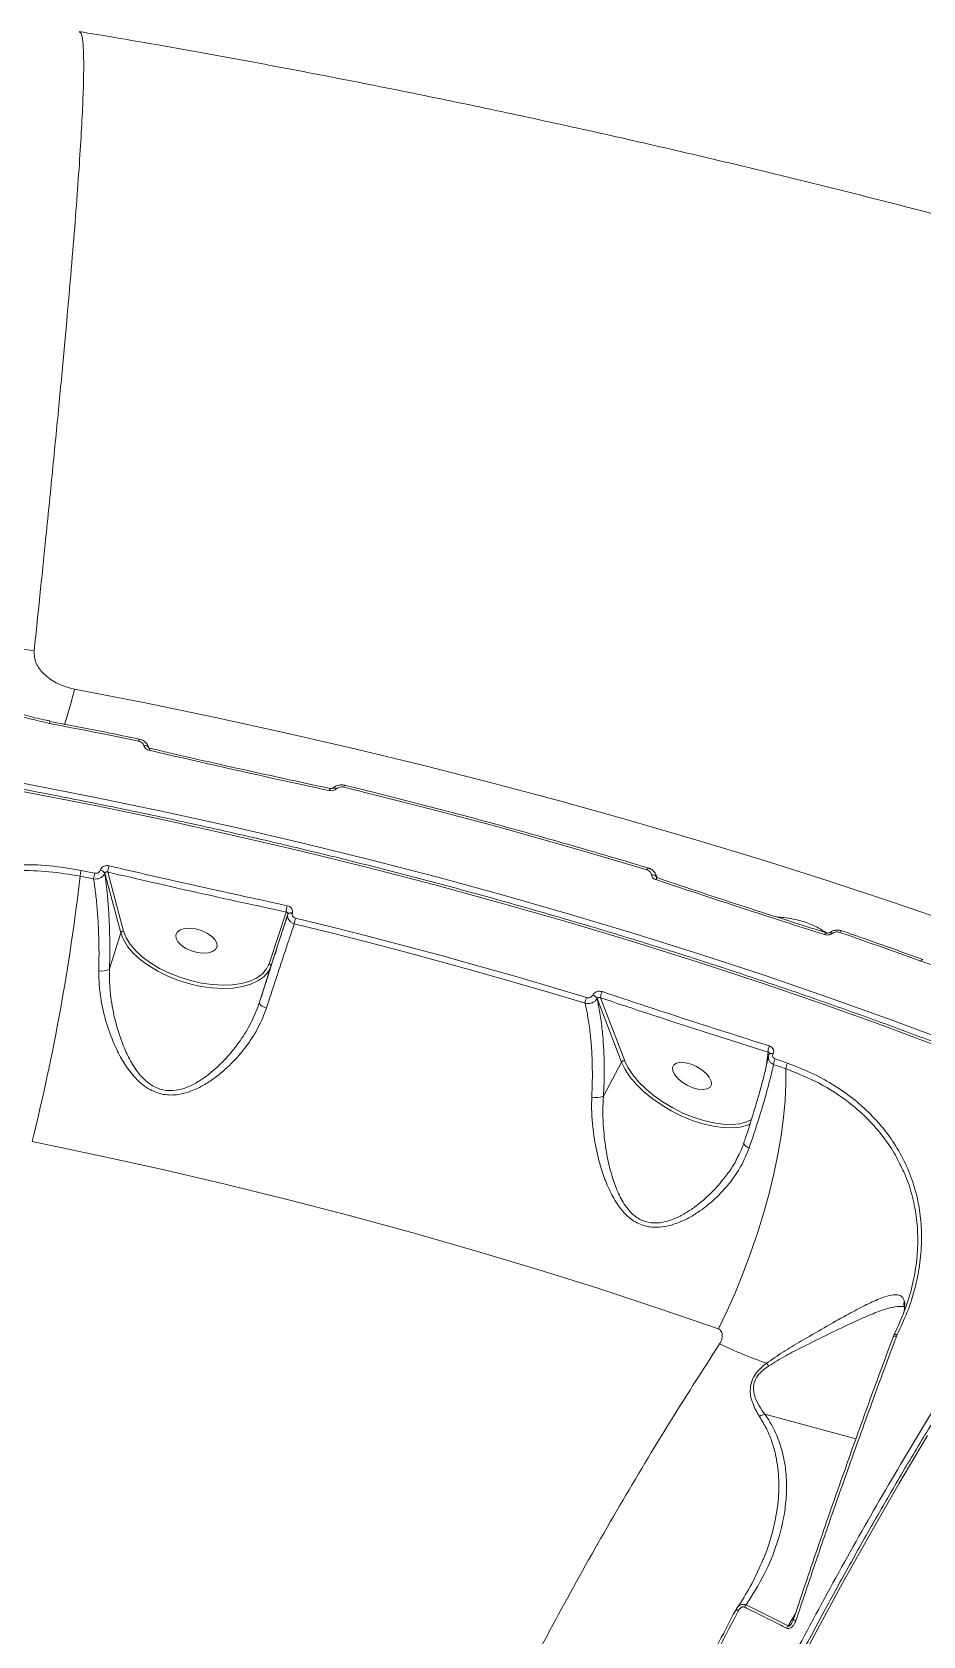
# Model space of a CAD drawing. Header units: millimetres. Extents: x -7151 to 6134, y -5040 to 5562.
# Drawn here: x -1531.5 to -1344.5, y 2844.7 to 3181.5 of the extents above; entities that cross this region are included whole.
import ezdxf

# ---------------------------------------------------------------- set-up
doc = ezdxf.new("R2010")
doc.units = ezdxf.units.MM
doc.layers.add('DIKOM_ОБЪЕКТ', color=7, linetype='Continuous')

msp = doc.modelspace()

# ---------------------------------------------------------------- linework, layer by layer
at = {"layer": 'DIKOM_ОБЪЕКТ', "color": 7, "linetype": 'Continuous', "lineweight": 15}
for p, q in [((-1517.232, 3005.492), (-1517.225, 3005.515)), ((-1516.285, 3004.885), (-1516.292, 3004.862)), ((-1512.921, 2992.344), (-1516.285, 3004.885)), ((-1515.647, 3005.102), (-1512.316, 2992.688)), ((-1400.62, 3004.664), (-1400.472, 3004.15)), ((-1400.484, 3004.409), (-1400.604, 3004.679)), ((-1400.24, 3003.897), (-1400.486, 3004.426)), ((-1400.472, 3004.15), (-1400.431, 3004.02)), ((-1400.221, 3003.879), (-1400.212, 3003.876)), ((-1481.781, 2985.855), (-1478.202, 2996.723)), ((-1477.816, 2996.277), (-1481.431, 2985.298)), ((-1477.823, 2996.254), (-1477.816, 2996.277)), ((-1476.886, 2996.488), (-1476.893, 2996.465)), ((-1515.273, 2984.808), (-1512.921, 2992.344)), ((-1512.316, 2992.688), (-1511.883, 2991.518)), ((-1364.753, 2992.333), (-1364.743, 2992.331)), ((-1364.047, 2992.435), (-1364.052, 2992.431)), ((-1483.784, 2977.762), (-1481.431, 2985.298)), ((-1413.843, 2979.265), (-1413.832, 2979.286)), ((-1412.868, 2978.558), (-1412.879, 2978.537)), ((-1407.753, 2965.198), (-1412.868, 2978.558)), ((-1412.17, 2978.709), (-1407.107, 2965.483)), ((-1377.399, 2964.291), (-1377.015, 2967.282)), ((-1376.728, 2966.898), (-1376.739, 2966.876)), ((-1375.959, 2966.976), (-1375.971, 2966.955)), ((-1411.556, 2958.057), (-1407.753, 2965.198)), ((-1407.107, 2965.483), (-1406.99, 2965.192)), ((-1381.447, 2952.681), (-1380.457, 2953.159)), ((-1382.07, 2948.311), (-1382.077, 2948.288)), ((-1383.646, 2944.79), (-1383.537, 2945.03)), ((-1348.468, 2914.007), (-1348.422, 2913.689)), ((-1348.307, 2914.525), (-1348.455, 2912.796)), ((-1348.379, 2914.974), (-1348.307, 2914.525)), ((-1350.746, 2907.554), (-1350.758, 2907.518)), ((-1350.565, 2907.976), (-1350.569, 2907.967)), ((-1350.029, 2907.684), (-1350.045, 2907.642)), ((-1349.898, 2907.991), (-1350.029, 2907.684)), ((-1377.685, 2891.321), (-1358.557, 2886.102)), ((-1383.797, 2850.178), (-1383.576, 2850.498)), ((-1381.591, 2851.273), (-1372.76, 2846.849)), ((-1372.76, 2846.849), (-1371.313, 2849.282))]:
    msp.add_line(p, q, dxfattribs=at)
at = {"layer": 'DIKOM_ОБЪЕКТ', "color": 7, "linetype": 'Continuous', "lineweight": 15, "flags": 128}
for points in [[(-1522.618, 3043.538), (-1507.806, 3040.635), (-1493.055, 3037.574), (-1478.374, 3034.358), (-1463.771, 3030.989), (-1449.254, 3027.467), (-1434.83, 3023.796), (-1420.508, 3019.976), (-1406.295, 3016.011), (-1392.2, 3011.902), (-1378.23, 3007.652), (-1364.393, 3003.263), (-1350.696, 2998.737), (-1337.147, 2994.077), (-1323.753, 2989.286)], [(-1509.192, 3032.612), (-1511.53, 3033.091), (-1513.87, 3033.566), (-1516.211, 3034.037), (-1518.554, 3034.504), (-1520.898, 3034.966), (-1523.244, 3035.424), (-1525.592, 3035.878), (-1527.941, 3036.327)], [(-1508.052, 3031.635), (-1507.878, 3031.652), (-1507.71, 3031.651), (-1507.555, 3031.631), (-1507.416, 3031.592), (-1507.299, 3031.537), (-1507.207, 3031.467), (-1507.143, 3031.384), (-1507.108, 3031.291)], [(-1506.763, 3031.075), (-1506.762, 3031.075), (-1506.759, 3031.074)], [(-1301.532, 2952.455), (-1313.884, 2957.683), (-1326.436, 2962.783), (-1339.18, 2967.752), (-1352.107, 2972.586), (-1365.208, 2977.283), (-1378.476, 2981.839), (-1391.901, 2986.252), (-1405.475, 2990.518), (-1419.189, 2994.635), (-1433.033, 2998.6), (-1446.999, 3002.41), (-1461.077, 3006.063), (-1475.259, 3009.556), (-1489.535, 3012.887), (-1503.895, 3016.055), (-1518.33, 3019.056), (-1532.832, 3021.89), (-1547.39, 3024.553), (-1561.994, 3027.045), (-1570.682, 3028.443)], [(-1570.466, 3030.126), (-1561.694, 3028.715), (-1547.045, 3026.216), (-1532.444, 3023.544), (-1517.899, 3020.702), (-1503.42, 3017.692), (-1489.016, 3014.515), (-1474.697, 3011.173), (-1460.473, 3007.669), (-1446.352, 3004.005), (-1432.344, 3000.184), (-1418.458, 2996.207), (-1404.703, 2992.078), (-1391.088, 2987.799), (-1377.623, 2983.373), (-1364.315, 2978.803), (-1351.174, 2974.092), (-1338.208, 2969.243), (-1325.426, 2964.259), (-1312.836, 2959.143), (-1300.446, 2953.9)], [(-1468.986, 3022.638), (-1468.984, 3022.638), (-1468.981, 3022.637)], [(-1467.676, 3022.591), (-1467.8, 3022.676), (-1467.92, 3022.742), (-1468.034, 3022.787), (-1468.137, 3022.81), (-1468.227, 3022.811), (-1468.301, 3022.789), (-1468.344, 3022.759)], [(-1466.113, 3022.936), (-1466.058, 3023.074), (-1466.006, 3023.186), (-1465.957, 3023.268), (-1465.914, 3023.317), (-1465.878, 3023.33), (-1465.875, 3023.33)], [(-1402.433, 3005.563), (-1410.258, 3007.906), (-1418.124, 3010.201), (-1426.031, 3012.447), (-1433.976, 3014.644), (-1441.959, 3016.792), (-1449.977, 3018.89), (-1458.029, 3020.938), (-1466.113, 3022.936)], [(-1518.625, 3003.665), (-1518.98, 3003.738), (-1519.334, 3003.81), (-1519.689, 3003.883), (-1520.044, 3003.955), (-1520.399, 3004.027), (-1520.753, 3004.099), (-1521.108, 3004.171), (-1521.463, 3004.243)], [(-1521.236, 3005.457), (-1520.881, 3005.385), (-1520.526, 3005.313), (-1520.171, 3005.241), (-1519.816, 3005.169), (-1519.461, 3005.097), (-1519.106, 3005.024), (-1518.751, 3004.952), (-1518.396, 3004.879)], [(-1402.433, 3005.563), (-1402.359, 3005.696), (-1402.287, 3005.803), (-1402.218, 3005.879), (-1402.154, 3005.923), (-1402.1, 3005.931), (-1402.094, 3005.93)], [(-1400.586, 3003.517), (-1400.507, 3003.649), (-1400.428, 3003.755), (-1400.353, 3003.83), (-1400.285, 3003.872), (-1400.226, 3003.88), (-1400.221, 3003.879)], [(-1400.484, 3004.409), (-1400.401, 3004.166), (-1400.363, 3003.903)], [(-1477.823, 2996.254), (-1477.782, 2996.33), (-1477.714, 2996.394), (-1477.621, 2996.446), (-1477.504, 2996.482), (-1477.37, 2996.503), (-1477.22, 2996.507), (-1477.059, 2996.494), (-1476.893, 2996.465)], [(-1477.816, 2996.277), (-1477.775, 2996.352), (-1477.707, 2996.417), (-1477.613, 2996.468), (-1477.498, 2996.505), (-1477.362, 2996.525), (-1477.212, 2996.529), (-1477.052, 2996.517), (-1476.886, 2996.488)], [(-1415.408, 2977.573), (-1422.912, 2979.822), (-1430.457, 2982.024), (-1438.041, 2984.18), (-1445.662, 2986.288), (-1453.319, 2988.348), (-1461.011, 2990.36), (-1468.735, 2992.323), (-1476.491, 2994.237)], [(-1476.232, 2995.444), (-1468.471, 2993.529), (-1460.741, 2991.564), (-1453.044, 2989.551), (-1445.381, 2987.489), (-1437.754, 2985.38), (-1430.165, 2983.223), (-1422.614, 2981.019), (-1415.105, 2978.768)], [(-1481.431, 2985.298), (-1482.003, 2984.14), (-1482.906, 2983.117), (-1484.12, 2982.25), (-1485.62, 2981.559), (-1487.373, 2981.059), (-1489.339, 2980.761), (-1491.477, 2980.671), (-1493.738, 2980.791), (-1496.075, 2981.118), (-1498.436, 2981.647), (-1500.768, 2982.364), (-1503.022, 2983.254), (-1505.147, 2984.298), (-1507.098, 2985.473), (-1508.832, 2986.753), (-1510.31, 2988.11), (-1511.5, 2989.515), (-1512.377, 2990.937), (-1512.921, 2992.344)], [(-1511.883, 2991.518), (-1511.789, 2991.323), (-1510.939, 2989.945), (-1509.784, 2988.583), (-1508.351, 2987.266), (-1506.67, 2986.025), (-1504.779, 2984.886), (-1502.717, 2983.873), (-1500.532, 2983.01), (-1498.27, 2982.315), (-1495.981, 2981.803), (-1493.715, 2981.485), (-1491.522, 2981.368), (-1489.449, 2981.456), (-1487.542, 2981.745), (-1485.843, 2982.23), (-1484.937, 2982.611)], [(-1497.217, 2993.166), (-1498.435, 2993.306), (-1499.539, 2993.235), (-1500.44, 2992.957), (-1501.066, 2992.496), (-1501.364, 2991.888), (-1501.312, 2991.182), (-1500.913, 2990.437), (-1500.2, 2989.712), (-1499.231, 2989.066), (-1498.083, 2988.552), (-1496.85, 2988.21), (-1495.632, 2988.07), (-1494.528, 2988.141), (-1493.627, 2988.419), (-1493.002, 2988.88), (-1492.703, 2989.488), (-1492.755, 2990.193), (-1493.154, 2990.939), (-1493.867, 2991.664), (-1494.837, 2992.31), (-1495.984, 2992.824), (-1497.217, 2993.166)], [(-1365.129, 2991.975), (-1365.049, 2992.107), (-1364.968, 2992.212), (-1364.891, 2992.286), (-1364.819, 2992.327), (-1364.755, 2992.334), (-1364.753, 2992.333)], [(-1363.556, 2992.215), (-1363.667, 2992.31), (-1363.772, 2992.383), (-1363.867, 2992.431), (-1363.95, 2992.453), (-1364.017, 2992.449), (-1364.047, 2992.435)], [(-1361.943, 2992.441), (-1361.857, 2992.57), (-1361.772, 2992.672), (-1361.689, 2992.744), (-1361.614, 2992.784), (-1361.547, 2992.788), (-1361.533, 2992.785)], [(-1344.938, 2986.402), (-1347.048, 2987.17), (-1349.163, 2987.933), (-1351.282, 2988.694), (-1353.406, 2989.45), (-1355.534, 2990.203), (-1357.666, 2990.953), (-1359.802, 2991.698), (-1361.943, 2992.441)], [(-1344.938, 2986.402), (-1344.847, 2986.53), (-1344.757, 2986.63), (-1344.669, 2986.701), (-1344.588, 2986.738), (-1344.516, 2986.741), (-1344.505, 2986.738)], [(-1483.784, 2977.762), (-1483.792, 2977.62), (-1483.739, 2977.464), (-1483.625, 2977.298), (-1483.454, 2977.127), (-1483.233, 2976.957), (-1482.967, 2976.794), (-1482.666, 2976.642), (-1482.34, 2976.507)], [(-1376.762, 2966.797), (-1376.74, 2966.874), (-1376.739, 2966.876)], [(-1376.739, 2966.876), (-1376.691, 2966.937), (-1376.617, 2966.984), (-1376.521, 2967.015), (-1376.404, 2967.027), (-1376.271, 2967.021), (-1376.125, 2966.996), (-1375.971, 2966.955)], [(-1376.73, 2966.893), (-1376.729, 2966.895), (-1376.68, 2966.958), (-1376.606, 2967.006), (-1376.509, 2967.036), (-1376.393, 2967.048), (-1376.259, 2967.042), (-1376.113, 2967.018), (-1375.959, 2966.976)], [(-1380.66, 2952.272), (-1381.347, 2951.974), (-1382.844, 2951.575), (-1384.568, 2951.403), (-1386.48, 2951.46), (-1388.54, 2951.747), (-1390.701, 2952.256), (-1392.917, 2952.976), (-1395.14, 2953.892), (-1397.32, 2954.984), (-1399.409, 2956.227), (-1401.363, 2957.595), (-1403.139, 2959.057), (-1404.697, 2960.583), (-1406.003, 2962.137), (-1407.03, 2963.687), (-1407.753, 2965.198)], [(-1406.99, 2965.192), (-1406.405, 2964.018), (-1405.41, 2962.515), (-1404.143, 2961.008), (-1402.632, 2959.529), (-1400.911, 2958.111), (-1399.016, 2956.785), (-1396.99, 2955.579), (-1394.876, 2954.521), (-1392.721, 2953.632), (-1390.572, 2952.934), (-1388.476, 2952.44), (-1386.479, 2952.162), (-1384.624, 2952.107), (-1382.952, 2952.274), (-1381.501, 2952.66), (-1381.447, 2952.681)], [(-1393.178, 2964.783), (-1392.016, 2964.274), (-1390.933, 2963.606), (-1390.016, 2962.832), (-1389.341, 2962.016), (-1388.963, 2961.223), (-1388.91, 2960.518), (-1389.189, 2959.958), (-1389.776, 2959.587), (-1390.624, 2959.437), (-1391.664, 2959.52), (-1392.812, 2959.827), (-1393.974, 2960.336), (-1395.057, 2961.004), (-1395.973, 2961.778), (-1396.648, 2962.594), (-1397.027, 2963.387), (-1397.079, 2964.092), (-1396.801, 2964.653), (-1396.214, 2965.023), (-1395.366, 2965.173), (-1394.326, 2965.091), (-1393.178, 2964.783)], [(-1373.257, 2963.811), (-1373.243, 2960.609), (-1373.406, 2957.181), (-1373.745, 2953.554), (-1374.258, 2949.756), (-1374.94, 2945.816), (-1375.787, 2941.766), (-1376.791, 2937.636), (-1377.944, 2933.459), (-1379.239, 2929.267), (-1380.665, 2925.094), (-1382.21, 2920.971), (-1383.862, 2916.93), (-1385.61, 2913.004), (-1387.439, 2909.222)], [(-1373.257, 2963.811), (-1373.581, 2963.924), (-1373.905, 2964.037), (-1374.229, 2964.15), (-1374.553, 2964.264), (-1374.877, 2964.377), (-1375.201, 2964.49), (-1375.526, 2964.602), (-1375.85, 2964.715)], [(-1375.519, 2965.901), (-1375.194, 2965.788), (-1374.869, 2965.675), (-1374.545, 2965.562), (-1374.221, 2965.449), (-1373.896, 2965.336), (-1373.572, 2965.223), (-1373.248, 2965.109), (-1372.924, 2964.996)], [(-1387.439, 2909.222), (-1399.93, 2913.504), (-1412.569, 2917.653), (-1425.346, 2921.664), (-1438.253, 2925.536), (-1451.282, 2929.266), (-1464.425, 2932.851), (-1477.673, 2936.29), (-1491.017, 2939.58), (-1504.449, 2942.719), (-1517.961, 2945.704), (-1531.543, 2948.535)], [(-1382.077, 2948.288), (-1382.083, 2948.168), (-1382.035, 2948.003), (-1381.928, 2947.826), (-1381.763, 2947.646), (-1381.547, 2947.466), (-1381.287, 2947.293), (-1380.99, 2947.133)], [(-1350.755, 2907.528), (-1350.761, 2907.507), (-1350.76, 2907.435)], [(-1350.045, 2907.642), (-1350.204, 2907.668), (-1350.35, 2907.679), (-1350.48, 2907.674), (-1350.589, 2907.654), (-1350.674, 2907.618), (-1350.732, 2907.569), (-1350.755, 2907.528)], [(-1350.029, 2907.684), (-1350.191, 2907.708), (-1350.34, 2907.716), (-1350.472, 2907.708), (-1350.582, 2907.684), (-1350.667, 2907.646), (-1350.724, 2907.593), (-1350.745, 2907.554)], [(-1349.898, 2907.991), (-1350.034, 2908.03), (-1350.16, 2908.056), (-1350.274, 2908.07), (-1350.373, 2908.069), (-1350.454, 2908.055), (-1350.517, 2908.028), (-1350.558, 2907.989), (-1350.565, 2907.976)], [(-1343.503, 2886.811), (-1349.53, 2876.678), (-1355.458, 2866.399), (-1361.282, 2855.982), (-1366.997, 2845.437), (-1372.599, 2834.771)], [(-1383.212, 2850.053), (-1383.338, 2850.107), (-1383.455, 2850.151), (-1383.557, 2850.184), (-1383.644, 2850.207), (-1383.713, 2850.217), (-1383.762, 2850.216), (-1383.79, 2850.203), (-1383.797, 2850.178)], [(-1371.148, 2847.995), (-1371.298, 2848.024), (-1371.433, 2848.041), (-1371.551, 2848.048), (-1371.648, 2848.043), (-1371.72, 2848.026), (-1371.766, 2847.998), (-1371.783, 2847.972)]]:
    msp.add_lwpolyline(points, dxfattribs=at)
at = {"layer": 'DIKOM_ОБЪЕКТ', "color": 7, "linetype": 'Continuous', "lineweight": 15}
for centre, radius, start, end in [((-1524.401, 3109.63), 58.434, 248.85587, 263.40567), ((-1669.401, 3080.109), 151.27, 343.04448, 346.00968), ((-1527.013, 3036.246), 0.931, 147.77138, 174.98418), ((-1508.468, 3032.552), 0.726, 139.74299, 175.29225), ((-1506.198, 3030.556), 0.767, 137.44147, 171.6761), ((-1468.53, 3022.151), 0.667, 133.09559, 172.8591), ((-1957.249, 3054.33), 438.655, 346.04371, 353.44341), ((-1510.183, 3002.704), 8.496, 165.16384, 173.50037), ((-1517.396, 3004.231), 1.272, 29.76264, 82.58938), ((-1517.39, 3004.253), 1.272, 29.75535, 82.57662), ((-1509.207, 3004.483), 6.469, 162.55178, 174.51032), ((-1401.29, 3003.52), 1.033, 37.60892, 100.96352), ((-1473.033, 2996.501), 5.174, 162.55543, 177.53771), ((-1471.44, 2993.784), 5.072, 160.89163, 174.87404), ((-1512.402, 2992.136), 0.558, 81.11741, 158.14817), ((-1516.961, 2987.553), 3.223, 259.95352, 301.57601), ((-1487.252, 2988.021), 5.884, 293.16797, 338.40296), ((-1481.891, 2985.398), 0.47, 347.66933, 76.54387), ((-1409.463, 2978.721), 2.707, 151.50733, 180.24757), ((-1412.221, 2977.401), 3.191, 154.63383, 176.91213), ((-1414.284, 2977.678), 1.647, 31.41471, 74.46119), ((-1414.273, 2977.7), 1.646, 31.4007, 74.4752), ((-1374.544, 2967.417), 2.475, 151.56155, 183.13213), ((-1407.229, 2964.886), 0.61, 78.45486, 149.27773), ((-1373.281, 2964.636), 2.571, 150.51996, 178.2323), ((-1370.726, 2963.738), 2.533, 150.22643, 178.35829), ((-1413.101, 2962.065), 4.295, 257.6272, 291.08717), ((-1346.615, 2913.899), 1.804, 159.70238, 187.50937), ((-1339.344, 3008.479), 113.065, 244.96032, 250.36348), ((-1478.69, 2825.387), 127.043, 36.75524, 37.08246), ((-1380.5, 2849.995), 1.68, 130.51133, 151.1778), ((-1371.73, 2845.569), 1.642, 128.80912, 150.17808)]:
    msp.add_arc(centre, radius, start, end, dxfattribs=at)
for points, knots in [([(-1521.648, 3181.431), (-1521.547, 3181.44), (-1521.255, 3181.465), (-1520.955, 3180.18), (-1520.733, 3177.698), (-1520.677, 3174.033), (-1520.775, 3169.2), (-1521.036, 3163.147), (-1521.462, 3155.871), (-1522.041, 3147.524), (-1522.768, 3138.157), (-1523.635, 3127.842), (-1524.654, 3116.421), (-1525.825, 3103.885), (-1527.149, 3090.256), (-1528.495, 3076.827), (-1529.818, 3063.917), (-1530.68, 3055.696), (-1531.111, 3051.582)], [0, 0, 0, 0, 0.0356959, 0.1026466, 0.1678194, 0.2330422, 0.2982149, 0.365272, 0.4323836, 0.4994408, 0.5647764, 0.6301617, 0.6954975, 0.7627177, 0.8299921, 0.8972123, 0.9485579, 1, 1, 1, 1]), ([(-1168.782, 3088.952), (-1172.914, 3090.471), (-1182.826, 3094.116), (-1198.66, 3099.699), (-1216.243, 3105.723), (-1233.916, 3111.572), (-1251.67, 3117.251), (-1269.503, 3122.762), (-1287.412, 3128.103), (-1305.393, 3133.276), (-1323.442, 3138.281), (-1341.558, 3143.119), (-1359.736, 3147.788), (-1377.974, 3152.291), (-1396.267, 3156.626), (-1414.614, 3160.793), (-1433.01, 3164.794), (-1451.453, 3168.627), (-1469.939, 3172.293), (-1488.466, 3175.787), (-1505.693, 3178.891), (-1516.76, 3180.753), (-1521.625, 3181.571)], [0, 0, 0, 0, 0.0371357, 0.0890967, 0.1409468, 0.192692, 0.2443376, 0.2958894, 0.3473532, 0.3987341, 0.4500385, 0.5012721, 0.5524407, 0.6035492, 0.6546049, 0.7056116, 0.7565756, 0.8075032, 0.8583988, 0.9092684, 0.9601175, 1, 1, 1, 1]), ([(-1098.805, 3095.281), (-1099.222, 3095.293), (-1101.429, 3095.354), (-1105.524, 3095.174), (-1111.088, 3094.728), (-1116.752, 3093.962), (-1122.501, 3092.907), (-1128.333, 3091.556), (-1134.243, 3089.912), (-1140.226, 3087.977), (-1146.278, 3085.75), (-1152.394, 3083.235), (-1158.569, 3080.433), (-1164.799, 3077.346), (-1171.079, 3073.977), (-1177.403, 3070.329), (-1183.769, 3066.404), (-1190.169, 3062.205), (-1196.6, 3057.736), (-1203.057, 3053.001), (-1209.535, 3048.001), (-1216.03, 3042.743), (-1222.535, 3037.229), (-1229.047, 3031.464), (-1235.561, 3025.452), (-1242.072, 3019.197), (-1248.575, 3012.705), (-1255.065, 3005.98), (-1261.537, 2999.028), (-1267.987, 2991.854), (-1274.41, 2984.462), (-1280.8, 2976.859), (-1287.154, 2969.05), (-1293.466, 2961.041), (-1299.732, 2952.839), (-1305.947, 2944.449), (-1312.107, 2935.878), (-1318.206, 2927.131), (-1324.24, 2918.217), (-1330.205, 2909.14), (-1336.097, 2899.909), (-1341.91, 2890.53), (-1347.641, 2881.011), (-1353.284, 2871.357), (-1358.837, 2861.578), (-1364.294, 2851.678), (-1369.062, 2842.782), (-1371.984, 2837.164), (-1373.152, 2834.917)], [0, 0, 0, 0, 0.0051793, 0.02739, 0.0496129, 0.0718476, 0.094093, 0.1163478, 0.1386107, 0.1608805, 0.1831557, 0.2054353, 0.2277184, 0.2500037, 0.2722902, 0.294578, 0.3168663, 0.3391542, 0.3614419, 0.3837289, 0.4060148, 0.4283, 0.4505842, 0.4728673, 0.4951492, 0.5174302, 0.5397103, 0.561989, 0.5842668, 0.6065436, 0.6288197, 0.6510948, 0.6733689, 0.6956427, 0.7179155, 0.7401876, 0.7624589, 0.7847299, 0.8070003, 0.8292702, 0.8515396, 0.8738085, 0.8960771, 0.9183452, 0.9406133, 0.9628808, 0.9851483, 1, 1, 1, 1]), ([(-1531.111, 3051.582), (-1531.076, 3050.782), (-1531.004, 3049.155), (-1529.399, 3046.833), (-1526.933, 3044.948), (-1524.49, 3043.941), (-1522.995, 3043.619), (-1522.618, 3043.538)], [0, 0, 0, 0, 0.2186943, 0.4447769, 0.679409, 0.9191972, 1, 1, 1, 1]), ([(-1527.941, 3036.327), (-1530.657, 3036.957), (-1534.771, 3037.911), (-1539.991, 3039.92), (-1542.507, 3041.148), (-1543.765, 3041.761)], [0, 0, 0, 0, 0.4927656, 0.7463858, 1, 1, 1, 1]), ([(-1527.784, 3036.841), (-1528.042, 3036.885), (-1529.611, 3037.152), (-1532.436, 3037.89), (-1536.226, 3039.066), (-1539.884, 3040.477), (-1542.196, 3041.601), (-1543.336, 3042.155)], [0, 0, 0, 0, 0.0470833, 0.2857457, 0.5255551, 0.7660441, 1, 1, 1, 1]), ([(-1509.022, 3033.021), (-1511.37, 3033.501), (-1517.615, 3034.779), (-1523.887, 3035.988), (-1527.801, 3036.743)], [0, 0, 0, 0, 0.3758574, 1, 1, 1, 1]), ([(-1508.052, 3031.635), (-1508.101, 3031.769), (-1508.201, 3032.036), (-1508.543, 3032.359), (-1508.896, 3032.54), (-1509.125, 3032.595), (-1509.192, 3032.612)], [0, 0, 0, 0, 0.292794, 0.5851168, 0.8788277, 1, 1, 1, 1]), ([(-1507.13, 3031.304), (-1507.142, 3031.372), (-1507.2, 3031.695), (-1507.541, 3032.216), (-1508.167, 3032.726), (-1508.707, 3032.994), (-1509.01, 3033.014), (-1509.026, 3033.015)], [0, 0, 0, 0, 0.0787326, 0.3739467, 0.6724003, 0.9823504, 1, 1, 1, 1]), ([(-1506.956, 3030.667), (-1507.008, 3030.68), (-1507.22, 3030.736), (-1507.56, 3030.91), (-1507.902, 3031.234), (-1508.002, 3031.501), (-1508.052, 3031.635)], [0, 0, 0, 0, 0.0962906, 0.3985624, 0.6991037, 1, 1, 1, 1]), ([(-1506.757, 3031.078), (-1506.79, 3031.085), (-1506.879, 3031.104), (-1506.993, 3031.168), (-1507.081, 3031.245), (-1507.11, 3031.297), (-1507.11, 3031.302), (-1507.11, 3031.305)], [0, 0, 0, 0, 0.1198638, 0.3295744, 0.5480777, 0.8103552, 1, 1, 1, 1]), ([(-1469.192, 3022.234), (-1469.837, 3022.372), (-1473.061, 3023.065), (-1485.65, 3025.797), (-1497.593, 3028.527), (-1506.956, 3030.667)], [0, 0, 0, 0, 0.0512244, 0.2561224, 1, 1, 1, 1]), ([(-1468.982, 3022.656), (-1473.848, 3023.705), (-1485.102, 3026.129), (-1497.697, 3028.958), (-1505.421, 3030.775), (-1506.759, 3031.09)], [0, 0, 0, 0, 0.3864421, 0.8937237, 1, 1, 1, 1]), ([(-1300.974, 2952.781), (-1302.942, 2953.626), (-1308.65, 2956.077), (-1318.229, 2960.054), (-1329.758, 2964.674), (-1341.447, 2969.182), (-1353.285, 2973.578), (-1365.268, 2977.858), (-1377.389, 2982.022), (-1389.641, 2986.065), (-1402.018, 2989.987), (-1414.512, 2993.785), (-1427.118, 2997.457), (-1439.828, 3001), (-1452.635, 3004.414), (-1465.532, 3007.696), (-1478.512, 3010.844), (-1491.569, 3013.858), (-1504.695, 3016.734), (-1517.883, 3019.472), (-1531.125, 3022.07), (-1544.416, 3024.524), (-1557.582, 3026.818), (-1566.331, 3028.219), (-1570.624, 3028.906)], [0, 0, 0, 0, 0.0244921, 0.071031, 0.1175695, 0.1641071, 0.2106442, 0.2571802, 0.303716, 0.3502518, 0.3967859, 0.4433205, 0.489854, 0.536388, 0.5829209, 0.6294539, 0.6759861, 0.7225183, 0.7690504, 0.8155814, 0.862113, 0.9086448, 0.9551758, 1, 1, 1, 1]), ([(-1467.676, 3022.591), (-1467.696, 3022.574), (-1467.834, 3022.455), (-1468.153, 3022.281), (-1468.67, 3022.165), (-1469.018, 3022.211), (-1469.192, 3022.234)], [0, 0, 0, 0, 0.05226698, 0.36500965, 0.68268118, 1, 1, 1, 1]), ([(-1468.344, 3022.762), (-1468.357, 3022.75), (-1468.39, 3022.719), (-1468.512, 3022.658), (-1468.683, 3022.619), (-1468.85, 3022.613), (-1468.943, 3022.634), (-1468.98, 3022.642)], [0, 0, 0, 0, 0.1462755, 0.3855743, 0.6190379, 0.8462496, 1, 1, 1, 1]), ([(-1465.878, 3023.318), (-1465.948, 3023.338), (-1466.307, 3023.441), (-1467.009, 3023.414), (-1467.804, 3023.19), (-1468.176, 3022.867), (-1468.32, 3022.742)], [0, 0, 0, 0, 0.0827375, 0.4260986, 0.7781026, 1, 1, 1, 1]), ([(-1466.113, 3022.936), (-1466.286, 3022.963), (-1466.631, 3023.018), (-1467.151, 3022.917), (-1467.493, 3022.746), (-1467.644, 3022.618), (-1467.676, 3022.591)], [0, 0, 0, 0, 0.30768, 0.6157958, 0.9190439, 1, 1, 1, 1]), ([(-1402.092, 3005.929), (-1404.317, 3006.6), (-1410.771, 3008.544), (-1421.539, 3011.666), (-1434.424, 3015.253), (-1447.409, 3018.705), (-1457.907, 3021.379), (-1464.081, 3022.89), (-1465.875, 3023.33)], [0, 0, 0, 0, 0.1066287, 0.3092209, 0.5118188, 0.7144127, 0.9170033, 1, 1, 1, 1]), ([(-1521.463, 3004.243), (-1523.632, 3004.609), (-1527.956, 3005.339), (-1534.562, 3005.517), (-1541.117, 3005.011), (-1547.52, 3003.758), (-1553.672, 3001.782), (-1559.447, 2999.106), (-1564.765, 2995.762), (-1569.51, 2991.783), (-1573.556, 2987.416), (-1575.632, 2984.159), (-1576.617, 2982.615)], [0, 0, 0, 0, 0.1012848, 0.201958, 0.3026632, 0.4039443, 0.5044409, 0.6056785, 0.7065171, 0.8071882, 0.9086083, 1, 1, 1, 1]), ([(-1576.307, 2984.981), (-1575.654, 2985.996), (-1573.882, 2988.747), (-1570.179, 2992.691), (-1565.358, 2996.766), (-1559.938, 3000.182), (-1554.053, 3002.923), (-1547.785, 3004.946), (-1541.257, 3006.23), (-1534.581, 3006.751), (-1527.85, 3006.574), (-1523.442, 3005.829), (-1521.236, 3005.457)], [0, 0, 0, 0, 0.0610749, 0.1655861, 0.2701157, 0.3743124, 0.4785922, 0.5830593, 0.6874232, 0.7913131, 0.89557, 1, 1, 1, 1]), ([(-1521.463, 3004.243), (-1521.454, 3004.326), (-1521.434, 3004.494), (-1521.379, 3004.818), (-1521.311, 3005.156), (-1521.261, 3005.357), (-1521.236, 3005.457)], [0, 0, 0, 0, 0.24996928, 0.50003546, 0.74998779, 1, 1, 1, 1]), ([(-1516.292, 3004.862), (-1516.363, 3004.706), (-1516.514, 3004.379), (-1516.916, 3004.033), (-1517.406, 3003.778), (-1517.967, 3003.623), (-1518.405, 3003.651), (-1518.625, 3003.665)], [0, 0, 0, 0, 0.2044471, 0.430113, 0.5634207, 0.78036, 1, 1, 1, 1]), ([(-1517.523, 2984.38), (-1517.504, 2985.693), (-1517.468, 2988.317), (-1517.548, 2992.118), (-1517.731, 2995.789), (-1518.02, 2999.187), (-1518.333, 3001.787), (-1518.552, 3003.197), (-1518.625, 3003.665)], [0, 0, 0, 0, 0.18279621, 0.36559217, 0.5537467, 0.7418976, 0.91419222, 1, 1, 1, 1]), ([(-1518.396, 3004.879), (-1518.394, 3004.879), (-1518.286, 3004.859), (-1518.063, 3004.844), (-1517.784, 3004.913), (-1517.538, 3005.044), (-1517.339, 3005.229), (-1517.267, 3005.407), (-1517.232, 3005.492)], [0, 0, 0, 0, 0.0043535, 0.219859, 0.435543, 0.5682278, 0.7938036, 1, 1, 1, 1]), ([(-1517.225, 3005.515), (-1517.192, 3005.601), (-1517.108, 3005.826), (-1516.833, 3006.137), (-1516.404, 3006.382), (-1515.893, 3006.498), (-1515.55, 3006.448), (-1515.379, 3006.423)], [0, 0, 0, 0, 0.1342727, 0.3469498, 0.5632246, 0.7817673, 1, 1, 1, 1]), ([(-1516.292, 3004.862), (-1516.087, 3003.36), (-1515.737, 3000.798), (-1515.431, 2996.759), (-1515.26, 2992.996), (-1515.194, 2989.016), (-1515.247, 2986.211), (-1515.273, 2984.808)], [0, 0, 0, 0, 0.2590571, 0.4416285, 0.6241942, 0.8120958, 1, 1, 1, 1]), ([(-1515.647, 3005.102), (-1515.707, 3005.122), (-1515.824, 3005.162), (-1516.002, 3005.153), (-1516.152, 3005.091), (-1516.247, 3004.992), (-1516.275, 3004.914), (-1516.285, 3004.885)], [0, 0, 0, 0, 0.2316853, 0.4560521, 0.6689725, 0.8721771, 1, 1, 1, 1]), ([(-1478.202, 2996.723), (-1484.443, 2998.072), (-1496.925, 3000.77), (-1509.405, 3003.658), (-1515.647, 3005.102)], [0, 0, 0, 0, 0.4999183, 1, 1, 1, 1]), ([(-1515.379, 3006.423), (-1514.734, 3006.272), (-1511.511, 3005.519), (-1499.042, 3002.638), (-1487.216, 3000.064), (-1477.969, 2998.052)], [0, 0, 0, 0, 0.0517122, 0.258557, 1, 1, 1, 1]), ([(-1401.486, 3004.534), (-1401.513, 3004.668), (-1401.566, 3004.935), (-1401.851, 3005.274), (-1402.165, 3005.473), (-1402.376, 3005.544), (-1402.433, 3005.563)], [0, 0, 0, 0, 0.2954791, 0.5903338, 0.8901118, 1, 1, 1, 1]), ([(-1400.632, 3004.658), (-1400.664, 3004.752), (-1400.777, 3005.088), (-1401.25, 3005.52), (-1401.737, 3005.854), (-1402.055, 3005.905), (-1402.099, 3005.912)], [0, 0, 0, 0, 0.1499636, 0.5368918, 0.9349054, 1, 1, 1, 1]), ([(-1400.586, 3003.517), (-1400.626, 3003.532), (-1400.82, 3003.601), (-1401.121, 3003.791), (-1401.406, 3004.131), (-1401.46, 3004.4), (-1401.486, 3004.534)], [0, 0, 0, 0, 0.0810396, 0.3908751, 0.6951194, 1, 1, 1, 1]), ([(-1365.129, 2991.975), (-1365.734, 2992.167), (-1368.756, 2993.124), (-1380.564, 2996.888), (-1391.787, 3000.604), (-1400.586, 3003.517)], [0, 0, 0, 0, 0.0512227, 0.2561262, 1, 1, 1, 1]), ([(-1400.472, 3004.15), (-1400.454, 3004.11), (-1400.428, 3004.051), (-1400.402, 3003.993), (-1400.394, 3003.974)], [0, 0, 0, 0, 0.684404, 1, 1, 1, 1]), ([(-1400.21, 3003.881), (-1400.242, 3003.891), (-1400.328, 3003.918), (-1400.404, 3003.978), (-1400.436, 3004.022), (-1400.435, 3004.02), (-1400.434, 3004.019)], [0, 0, 0, 0, 0.1853404, 0.5057631, 0.8377798, 1, 1, 1, 1]), ([(-1364.748, 2992.351), (-1369.304, 2993.796), (-1379.847, 2997.14), (-1391.675, 3001.006), (-1398.949, 3003.465), (-1400.216, 3003.894)], [0, 0, 0, 0, 0.3858414, 0.8929901, 1, 1, 1, 1]), ([(-1477.969, 2998.052), (-1477.806, 2998.002), (-1477.481, 2997.903), (-1477.103, 2997.589), (-1476.872, 2997.195), (-1476.81, 2996.809), (-1476.865, 2996.578), (-1476.886, 2996.488)], [0, 0, 0, 0, 0.2182831, 0.4367559, 0.6530348, 0.8657497, 1, 1, 1, 1]), ([(-1483.784, 2977.762), (-1483.375, 2979.039), (-1482.557, 2981.594), (-1481.377, 2985.265), (-1480.244, 2988.783), (-1479.026, 2992.553), (-1478.264, 2994.896), (-1477.823, 2996.254)], [0, 0, 0, 0, 0.1825589, 0.3651165, 0.5530321, 0.7409416, 1, 1, 1, 1]), ([(-1476.491, 2994.237), (-1476.925, 2992.941), (-1477.724, 2990.555), (-1479.041, 2986.578), (-1480.531, 2982.052), (-1481.674, 2978.549), (-1482.34, 2976.507)], [0, 0, 0, 0, 0.2580761, 0.4750022, 0.6940674, 1, 1, 1, 1]), ([(-1477.816, 2996.277), (-1477.809, 2996.307), (-1477.79, 2996.387), (-1477.813, 2996.512), (-1477.897, 2996.627), (-1478.032, 2996.705), (-1478.145, 2996.717), (-1478.202, 2996.723)], [0, 0, 0, 0, 0.1276893, 0.33081, 0.5437089, 0.7681794, 1, 1, 1, 1]), ([(-1476.491, 2994.237), (-1476.659, 2994.301), (-1477.035, 2994.444), (-1477.43, 2994.773), (-1477.734, 2995.183), (-1477.901, 2995.641), (-1477.888, 2996.031), (-1477.831, 2996.228), (-1477.823, 2996.254)], [0, 0, 0, 0, 0.180533, 0.402937, 0.5309817, 0.749611, 0.9663628, 1, 1, 1, 1]), ([(-1476.893, 2996.465), (-1476.897, 2996.451), (-1476.928, 2996.345), (-1476.94, 2996.137), (-1476.859, 2995.899), (-1476.707, 2995.692), (-1476.507, 2995.533), (-1476.317, 2995.472), (-1476.232, 2995.444)], [0, 0, 0, 0, 0.0339547, 0.252203, 0.4704956, 0.5979996, 0.8193431, 1, 1, 1, 1]), ([(-1375.264, 2995.701), (-1374.75, 2995.658), (-1373.568, 2995.558), (-1371.304, 2995.205), (-1368.598, 2994.472), (-1366.327, 2993.402), (-1365.271, 2992.665), (-1364.879, 2992.393)], [0, 0, 0, 0, 0.131069, 0.3006641, 0.5713416, 0.841213, 1, 1, 1, 1]), ([(-1363.556, 2992.215), (-1363.594, 2992.19), (-1363.765, 2992.075), (-1364.126, 2991.932), (-1364.644, 2991.866), (-1364.967, 2991.939), (-1365.129, 2991.975)], [0, 0, 0, 0, 0.0855864, 0.3893799, 0.6948181, 1, 1, 1, 1]), ([(-1364.053, 2992.435), (-1364.073, 2992.421), (-1364.125, 2992.381), (-1364.264, 2992.326), (-1364.438, 2992.294), (-1364.611, 2992.296), (-1364.701, 2992.321), (-1364.745, 2992.333)], [0, 0, 0, 0, 0.1268101, 0.3533089, 0.5704816, 0.7910986, 1, 1, 1, 1]), ([(-1361.539, 2992.772), (-1361.602, 2992.798), (-1361.93, 2992.929), (-1362.606, 2992.962), (-1363.429, 2992.821), (-1363.851, 2992.53), (-1364.028, 2992.408)], [0, 0, 0, 0, 0.0792665, 0.4111468, 0.752772, 1, 1, 1, 1]), ([(-1361.943, 2992.441), (-1362.102, 2992.481), (-1362.422, 2992.562), (-1362.941, 2992.508), (-1363.321, 2992.369), (-1363.506, 2992.248), (-1363.556, 2992.215)], [0, 0, 0, 0, 0.29680348, 0.59404291, 0.88956053, 1, 1, 1, 1]), ([(-1344.499, 2986.736), (-1346.619, 2987.505), (-1352.26, 2989.552), (-1357.969, 2991.542), (-1361.533, 2992.785)], [0, 0, 0, 0, 0.3758593, 1, 1, 1, 1]), ([(-1482.34, 2976.507), (-1482.848, 2975.19), (-1483.864, 2972.555), (-1486.269, 2968.797), (-1489.205, 2965.263), (-1492.202, 2962.569), (-1494.94, 2960.671), (-1497.096, 2959.518), (-1499.208, 2958.728), (-1501.549, 2958.232), (-1504.308, 2958.326), (-1506.854, 2959.368), (-1508.767, 2960.785), (-1510.558, 2962.595), (-1512.348, 2965.083), (-1514.279, 2968.748), (-1515.963, 2973.176), (-1517.002, 2977.617), (-1517.494, 2981.373), (-1517.513, 2983.378), (-1517.523, 2984.38)], [0, 0, 0, 0, 0.0727719, 0.1456237, 0.2220822, 0.2985133, 0.3409217, 0.383291, 0.4164797, 0.4496097, 0.4986416, 0.5477883, 0.5808464, 0.6139645, 0.6710827, 0.7283157, 0.8132036, 0.8980763, 0.9490481, 1, 1, 1, 1]), ([(-1515.273, 2984.808), (-1515.288, 2983.826), (-1515.317, 2981.85), (-1514.971, 2978.176), (-1514.15, 2973.803), (-1512.782, 2969.451), (-1511.138, 2965.816), (-1509.621, 2963.367), (-1508.047, 2961.571), (-1506.379, 2960.193), (-1504.084, 2959.186), (-1501.579, 2959.168), (-1499.461, 2959.724), (-1497.533, 2960.569), (-1495.553, 2961.78), (-1493.034, 2963.737), (-1490.26, 2966.497), (-1487.53, 2970.044), (-1485.261, 2973.818), (-1484.28, 2976.437), (-1483.784, 2977.762)], [0, 0, 0, 0, 0.0515533, 0.1037791, 0.1890746, 0.2766017, 0.3332135, 0.3909236, 0.4225549, 0.4549617, 0.501267, 0.5475089, 0.5791749, 0.6117679, 0.6537279, 0.6963038, 0.7731216, 0.8516244, 0.9249639, 1, 1, 1, 1]), ([(-1328.938, 2983.155), (-1331.668, 2983.422), (-1335.802, 2983.827), (-1341.093, 2985.103), (-1343.656, 2985.969), (-1344.938, 2986.402)], [0, 0, 0, 0, 0.4927679, 0.7463779, 1, 1, 1, 1]), ([(-1413.832, 2979.286), (-1413.784, 2979.368), (-1413.658, 2979.58), (-1413.328, 2979.86), (-1412.86, 2980.062), (-1412.334, 2980.13), (-1412.006, 2980.052), (-1411.842, 2980.012)], [0, 0, 0, 0, 0.1342196, 0.3469794, 0.5632188, 0.7817834, 1, 1, 1, 1]), ([(-1411.842, 2980.012), (-1411.236, 2979.809), (-1408.205, 2978.792), (-1396.484, 2974.891), (-1385.392, 2971.358), (-1376.72, 2968.596)], [0, 0, 0, 0, 0.0517079, 0.2585541, 1, 1, 1, 1]), ([(-1412.879, 2978.537), (-1412.982, 2978.392), (-1413.2, 2978.086), (-1413.666, 2977.785), (-1414.198, 2977.579), (-1414.777, 2977.476), (-1415.197, 2977.541), (-1415.408, 2977.573)], [0, 0, 0, 0, 0.2044511, 0.4300972, 0.5634029, 0.7802643, 1, 1, 1, 1]), ([(-1414.021, 2957.869), (-1413.97, 2959.192), (-1413.868, 2961.836), (-1413.928, 2965.691), (-1414.149, 2969.437), (-1414.541, 2972.928), (-1414.984, 2975.617), (-1415.302, 2977.085), (-1415.408, 2977.573)], [0, 0, 0, 0, 0.1828014, 0.3655917, 0.553752, 0.7419043, 0.9141933, 1, 1, 1, 1]), ([(-1415.105, 2978.768), (-1415.103, 2978.768), (-1415.001, 2978.736), (-1414.783, 2978.706), (-1414.496, 2978.748), (-1414.229, 2978.855), (-1413.998, 2979.018), (-1413.893, 2979.185), (-1413.843, 2979.265)], [0, 0, 0, 0, 0.0044411, 0.2198095, 0.4355715, 0.568198, 0.7937684, 1, 1, 1, 1]), ([(-1412.879, 2978.537), (-1412.577, 2976.976), (-1412.064, 2974.316), (-1411.637, 2970.17), (-1411.421, 2966.332), (-1411.373, 2962.295), (-1411.495, 2959.47), (-1411.556, 2958.057)], [0, 0, 0, 0, 0.2590542, 0.4416257, 0.6242008, 0.8121031, 1, 1, 1, 1]), ([(-1412.17, 2978.709), (-1412.229, 2978.735), (-1412.345, 2978.785), (-1412.531, 2978.794), (-1412.697, 2978.748), (-1412.811, 2978.66), (-1412.852, 2978.587), (-1412.868, 2978.558)], [0, 0, 0, 0, 0.2316411, 0.4561265, 0.6692575, 0.8721575, 1, 1, 1, 1]), ([(-1377.015, 2967.282), (-1382.866, 2969.137), (-1394.57, 2972.847), (-1406.303, 2976.755), (-1412.17, 2978.709)], [0, 0, 0, 0, 0.4999184, 1, 1, 1, 1]), ([(-1376.716, 2966.94), (-1376.712, 2966.975), (-1376.702, 2967.058), (-1376.758, 2967.165), (-1376.864, 2967.252), (-1376.964, 2967.272), (-1377.015, 2967.282)], [0, 0, 0, 0, 0.1852491, 0.4444381, 0.7179782, 1, 1, 1, 1]), ([(-1376.737, 2966.878), (-1376.738, 2966.877), (-1376.835, 2966.745), (-1376.858, 2966.579), (-1376.881, 2966.415)], [0, 0, 0, 0, 0.0114906, 1, 1, 1, 1]), ([(-1376.713, 2966.94), (-1376.711, 2966.938), (-1376.709, 2966.936), (-1376.726, 2966.906), (-1376.732, 2966.896)], [0, 0, 0, 0, 0.63967878, 1, 1, 1, 1]), ([(-1376.72, 2968.596), (-1376.571, 2968.533), (-1376.271, 2968.408), (-1375.963, 2968.069), (-1375.811, 2967.665), (-1375.825, 2967.282), (-1375.922, 2967.061), (-1375.959, 2966.976)], [0, 0, 0, 0, 0.2182455, 0.43673, 0.6530088, 0.8657735, 1, 1, 1, 1]), ([(-1375.971, 2966.955), (-1375.977, 2966.941), (-1376.028, 2966.84), (-1376.079, 2966.638), (-1376.045, 2966.399), (-1375.936, 2966.184), (-1375.771, 2966.011), (-1375.597, 2965.935), (-1375.519, 2965.901)], [0, 0, 0, 0, 0.0340624, 0.2523318, 0.4705812, 0.5979806, 0.81927, 1, 1, 1, 1]), ([(-1376.934, 2966.366), (-1377.033, 2965.894), (-1377.309, 2964.589), (-1377.893, 2962.213), (-1378.674, 2959.273), (-1379.576, 2956.137), (-1380.592, 2952.835), (-1381.436, 2950.209), (-1381.967, 2948.659), (-1382.093, 2948.293)], [0, 0, 0, 0, 0.0951174, 0.2633893, 0.4332193, 0.6040934, 0.7755343, 0.9469835, 1, 1, 1, 1]), ([(-1375.85, 2964.715), (-1376.154, 2963.415), (-1376.713, 2961.021), (-1377.812, 2957.066), (-1379.156, 2952.585), (-1380.315, 2949.14), (-1380.99, 2947.133)], [0, 0, 0, 0, 0.2580775, 0.4750037, 0.6940783, 1, 1, 1, 1]), ([(-1375.85, 2964.715), (-1376.005, 2964.792), (-1376.35, 2964.965), (-1376.68, 2965.321), (-1376.891, 2965.746), (-1376.976, 2966.086), (-1376.909, 2966.307), (-1376.894, 2966.356)], [0, 0, 0, 0, 0.2222647, 0.4960491, 0.6538091, 0.9229761, 1, 1, 1, 1]), ([(-1349.64, 2944.356), (-1349.92, 2944.933), (-1350.881, 2946.916), (-1353.133, 2950.018), (-1356.324, 2953.622), (-1360.61, 2957.333), (-1366.142, 2960.961), (-1370.886, 2962.861), (-1373.257, 2963.811)], [0, 0, 0, 0, 0.0647064, 0.2226764, 0.3811554, 0.5391323, 0.7695678, 1, 1, 1, 1]), ([(-1372.924, 2964.996), (-1371.158, 2964.314), (-1367.627, 2962.949), (-1362.894, 2960.293), (-1358.663, 2957.262), (-1354.978, 2953.883), (-1351.797, 2950.147), (-1349.179, 2946.079), (-1347.135, 2941.734), (-1345.688, 2937.157), (-1344.875, 2932.392), (-1344.679, 2927.496), (-1345.091, 2922.554), (-1346.121, 2917.624), (-1347.669, 2912.747), (-1349.156, 2909.575), (-1349.898, 2907.991)], [0, 0, 0, 0, 0.0751079, 0.1502141, 0.2212825, 0.2925768, 0.3636461, 0.4347695, 0.5061239, 0.5772488, 0.6483388, 0.7196582, 0.7907507, 0.860427, 0.9303174, 1, 1, 1, 1]), ([(-1380.99, 2947.133), (-1381.518, 2945.848), (-1382.573, 2943.276), (-1385.063, 2939.701), (-1388.104, 2936.405), (-1391.191, 2933.963), (-1393.987, 2932.298), (-1396.17, 2931.329), (-1398.279, 2930.719), (-1400.584, 2930.421), (-1403.231, 2930.743), (-1405.57, 2931.989), (-1407.262, 2933.555), (-1408.802, 2935.501), (-1410.282, 2938.124), (-1411.811, 2941.935), (-1413.086, 2946.494), (-1413.806, 2951.028), (-1414.096, 2954.839), (-1414.046, 2956.859), (-1414.021, 2957.869)], [0, 0, 0, 0, 0.07277352, 0.14562611, 0.22208633, 0.29851887, 0.34092759, 0.38329413, 0.41648224, 0.44960994, 0.49864244, 0.54779019, 0.58084602, 0.61396773, 0.67108268, 0.72831822, 0.81320631, 0.89807754, 0.94904846, 1, 1, 1, 1]), ([(-1411.556, 2958.057), (-1411.613, 2957.072), (-1411.728, 2955.088), (-1411.61, 2951.378), (-1411.131, 2946.938), (-1410.19, 2942.487), (-1408.961, 2938.736), (-1407.755, 2936.179), (-1406.437, 2934.265), (-1404.982, 2932.76), (-1402.885, 2931.571), (-1400.471, 2931.344), (-1398.367, 2931.718), (-1396.417, 2932.397), (-1394.386, 2933.435), (-1391.773, 2935.172), (-1388.852, 2937.688), (-1386.019, 2941.027), (-1384.253, 2943.435), (-1383.67, 2944.736), (-1383.646, 2944.79)], [0, 0, 0, 0, 0.055545, 0.1118086, 0.2037057, 0.2980115, 0.3590009, 0.4211762, 0.4552549, 0.4901712, 0.5400629, 0.5898796, 0.6239984, 0.6591124, 0.7043172, 0.7501889, 0.8329541, 0.9175319, 0.99655, 1, 1, 1, 1]), ([(-1428.268, 2337.902), (-1428.288, 2337.92), (-1430.953, 2340.396), (-1435.703, 2346.406), (-1442.44, 2355.945), (-1448.43, 2366.717), (-1453.747, 2378.541), (-1458.368, 2391.423), (-1462.292, 2405.302), (-1465.502, 2420.114), (-1467.981, 2435.792), (-1469.714, 2452.294), (-1470.683, 2469.609), (-1470.903, 2487.692), (-1470.379, 2506.481), (-1469.115, 2525.886), (-1467.115, 2545.818), (-1464.379, 2566.22), (-1460.897, 2587.067), (-1456.69, 2608.315), (-1451.776, 2629.895), (-1446.18, 2651.705), (-1439.928, 2673.645), (-1433.031, 2695.647), (-1425.49, 2717.676), (-1417.33, 2739.693), (-1408.58, 2761.631), (-1399.284, 2783.388), (-1389.484, 2804.862), (-1379.683, 2824.997), (-1369.965, 2843.827), (-1360.407, 2861.4), (-1350.531, 2878.64), (-1340.381, 2895.469), (-1330.051, 2911.741), (-1319.564, 2927.414), (-1310.064, 2940.943), (-1304.002, 2949.122), (-1301.532, 2952.455)], [0, 0, 0, 0, 0.0002169, 0.0300512, 0.0598378, 0.0895308, 0.1192237, 0.1490104, 0.1788447, 0.2086791, 0.2384656, 0.2681586, 0.2978513, 0.3276374, 0.3574714, 0.3873053, 0.4170915, 0.4467843, 0.476477, 0.5062637, 0.5360977, 0.565932, 0.5957182, 0.6254114, 0.655104, 0.6848907, 0.7147246, 0.7445589, 0.7743451, 0.8040381, 0.829572, 0.8552417, 0.8809418, 0.9066416, 0.9323112, 0.9574958, 0.9826808, 1, 1, 1, 1]), ([(-1382.064, 2948.311), (-1382.323, 2947.589), (-1382.755, 2946.384), (-1383.395, 2945.246), (-1383.651, 2944.791)], [0, 0, 0, 0, 0.5994165, 1, 1, 1, 1]), ([(-1350.577, 2907.938), (-1349.782, 2909.647), (-1348.192, 2913.065), (-1346.656, 2918.202), (-1345.749, 2923.225), (-1345.474, 2928.085), (-1345.792, 2932.86), (-1346.762, 2937.477), (-1348.029, 2941.337), (-1349.205, 2943.54), (-1349.64, 2944.356)], [0, 0, 0, 0, 0.1391291, 0.2782542, 0.4072243, 0.536609, 0.6655768, 0.7945158, 0.9238634, 1, 1, 1, 1]), ([(-1377.34, 2901.99), (-1376.163, 2902.802), (-1373.779, 2904.449), (-1369.641, 2906.884), (-1365.136, 2909.505), (-1360.776, 2911.968), (-1357.036, 2913.971), (-1354.175, 2915.331), (-1351.908, 2916.157), (-1350.327, 2916.443), (-1349.222, 2916.258), (-1348.612, 2915.759), (-1348.444, 2915.193), (-1348.379, 2914.974)], [0, 0, 0, 0, 0.0889072, 0.180129, 0.3049766, 0.4334611, 0.5379132, 0.6451609, 0.7294082, 0.8158763, 0.8847871, 0.9555175, 1, 1, 1, 1]), ([(-1348.439, 2913.806), (-1348.633, 2913.854), (-1349.271, 2914.012), (-1350.798, 2913.779), (-1353.158, 2913.117), (-1356.158, 2911.939), (-1360.007, 2910.198), (-1364.518, 2908.035), (-1369.094, 2905.72), (-1373.312, 2903.609), (-1375.708, 2902.142), (-1376.904, 2901.409)], [0, 0, 0, 0, 0.0433494, 0.1422343, 0.2412186, 0.3654618, 0.4898245, 0.6402512, 0.790735, 0.8955199, 1, 1, 1, 1]), ([(-1348.379, 2914.974), (-1348.391, 2914.938), (-1348.469, 2914.714), (-1348.532, 2914.359), (-1348.449, 2914.063), (-1348.419, 2913.958)], [0, 0, 0, 0, 0.10996959, 0.68333228, 1, 1, 1, 1]), ([(-1348.422, 2913.971), (-1348.435, 2913.982), (-1348.507, 2914.042), (-1348.497, 2914.121), (-1348.479, 2913.987), (-1348.474, 2913.946)], [0, 0, 0, 0, 0.13505674, 0.7378488, 1, 1, 1, 1]), ([(-1471.028, 2393.843), (-1471.304, 2394.101), (-1473.795, 2396.43), (-1478.108, 2401.644), (-1483.91, 2409.53), (-1489.395, 2418.641), (-1494.52, 2428.929), (-1499.185, 2440.49), (-1503.247, 2453.064), (-1506.661, 2466.654), (-1509.39, 2481.239), (-1511.348, 2496.337), (-1512.566, 2511.851), (-1513.09, 2527.682), (-1512.938, 2544.258), (-1512.076, 2561.556), (-1510.486, 2579.53), (-1508.151, 2598.184), (-1505.043, 2617.47), (-1501.129, 2637.436), (-1496.445, 2657.79), (-1491.113, 2678.045), (-1485.223, 2698.025), (-1478.852, 2717.655), (-1471.833, 2737.487), (-1464.169, 2757.462), (-1455.876, 2777.513), (-1447.193, 2797.084), (-1438.177, 2816.124), (-1428.884, 2834.595), (-1419.116, 2852.913), (-1408.883, 2870.999), (-1398.234, 2888.841), (-1390.876, 2900.309), (-1387.198, 2906.04)], [0, 0, 0, 0, 0.0036233, 0.0326776, 0.0620208, 0.0913641, 0.1238026, 0.1562659, 0.1887039, 0.2220981, 0.25552, 0.2889138, 0.3203316, 0.3517729, 0.3831904, 0.4155146, 0.4478649, 0.4801889, 0.5136824, 0.5471757, 0.5811499, 0.6151243, 0.6470336, 0.6789682, 0.7108777, 0.7437173, 0.7765833, 0.8094235, 0.8407557, 0.8721105, 0.9034431, 0.9356206, 0.9678225, 1, 1, 1, 1]), ([(-1387.198, 2906.04), (-1387.075, 2906.252), (-1386.819, 2906.692), (-1386.639, 2907.351), (-1386.614, 2907.942), (-1386.709, 2908.441), (-1386.907, 2908.827), (-1387.164, 2909.096), (-1387.351, 2909.181), (-1387.439, 2909.222)], [0, 0, 0, 0, 0.1944166, 0.4036983, 0.5539368, 0.6910372, 0.8351041, 0.9219595, 1, 1, 1, 1]), ([(-1371.776, 2847.914), (-1370.072, 2852.986), (-1366.665, 2863.13), (-1361.442, 2878.112), (-1356.146, 2892.924), (-1352.555, 2902.598), (-1350.76, 2907.435)], [0, 0, 0, 0, 0.2492695, 0.4985352, 0.7492691, 1, 1, 1, 1]), ([(-1350.045, 2907.642), (-1350.261, 2907.065), (-1351.342, 2904.18), (-1354.144, 2896.629), (-1358.421, 2884.861), (-1363.102, 2871.611), (-1367.346, 2859.317), (-1369.881, 2851.769), (-1371.148, 2847.995)], [0, 0, 0, 0, 0.0299877, 0.1499461, 0.3900567, 0.6301644, 0.8150842, 1, 1, 1, 1]), ([(-1350.564, 2907.976), (-1350.576, 2907.953), (-1350.646, 2907.816), (-1350.699, 2907.672), (-1350.742, 2907.553)], [0, 0, 0, 0, 0.168043, 1, 1, 1, 1]), ([(-1378.807, 2890.788), (-1379.336, 2891.685), (-1380.076, 2892.939), (-1380.638, 2894.887), (-1380.817, 2896.392), (-1380.567, 2898.144), (-1379.493, 2900.101), (-1378.229, 2901.302), (-1377.433, 2901.917), (-1377.34, 2901.99)], [0, 0, 0, 0, 0.2865091, 0.4002791, 0.5163032, 0.657458, 0.799394, 0.9763509, 1, 1, 1, 1]), ([(-1376.904, 2901.409), (-1377.51, 2900.973), (-1378.604, 2900.185), (-1379.739, 2898.636), (-1380.197, 2896.846), (-1379.847, 2894.909), (-1378.949, 2893.005), (-1378.113, 2891.861), (-1377.694, 2891.322), (-1377.694, 2891.321)], [0, 0, 0, 0, 0.1595639, 0.28753946, 0.41504323, 0.5934587, 0.79621715, 0.99972943, 1, 1, 1, 1]), ([(-1377.685, 2891.321), (-1377.408, 2890.909), (-1376.341, 2889.323), (-1374.945, 2886.473), (-1373.791, 2882.788), (-1373.175, 2878.949), (-1373.06, 2874.99), (-1373.535, 2869.99), (-1374.965, 2864.143), (-1377.658, 2857.552), (-1380.281, 2853.364), (-1381.591, 2851.273)], [0, 0, 0, 0, 0.031071, 0.1198404, 0.2089565, 0.2979311, 0.3968234, 0.4957422, 0.6636315, 0.8319723, 1, 1, 1, 1]), ([(-1378.807, 2890.788), (-1378.779, 2890.81), (-1378.614, 2890.938), (-1378.247, 2891.164), (-1377.89, 2891.266), (-1377.694, 2891.321)], [0, 0, 0, 0, 0.0842469, 0.4972973, 1, 1, 1, 1]), ([(-1378.174, 2860.522), (-1378.112, 2860.655), (-1377.327, 2862.334), (-1376.281, 2865.659), (-1375.118, 2870.525), (-1374.625, 2875.518), (-1374.874, 2880.606), (-1375.885, 2884.876), (-1377.277, 2888.279), (-1378.297, 2889.952), (-1378.807, 2890.788)], [0, 0, 0, 0, 0.01386266, 0.17467726, 0.33546614, 0.50028385, 0.66500945, 0.8305737, 0.91530663, 1, 1, 1, 1]), ([(-1377.694, 2891.321), (-1377.693, 2891.322), (-1377.691, 2891.322), (-1377.688, 2891.321), (-1377.686, 2891.321), (-1377.685, 2891.321)], [0, 0, 0, 0, 0.3538306, 0.8111339, 1, 1, 1, 1]), ([(-1383.797, 2850.178), (-1383.446, 2850.704), (-1382.113, 2852.703), (-1380.111, 2856.125), (-1378.801, 2859.099), (-1378.174, 2860.522)], [0, 0, 0, 0, 0.1570834, 0.5967114, 1, 1, 1, 1]), ([(-1414.285, 2787.23), (-1411.908, 2792.56), (-1407.154, 2803.219), (-1399.646, 2819.042), (-1391.892, 2834.737), (-1386.495, 2845.031), (-1383.797, 2850.178)], [0, 0, 0, 0, 0.24912268, 0.4982441, 0.74912153, 1, 1, 1, 1]), ([(-1383.212, 2850.053), (-1385.895, 2844.934), (-1391.262, 2834.695), (-1399.011, 2819.014), (-1406.549, 2803.131), (-1411.344, 2792.379), (-1413.741, 2787.003)], [0, 0, 0, 0, 0.2491206, 0.4982407, 0.7491204, 1, 1, 1, 1]), ([(-1383.576, 2850.498), (-1383.506, 2850.61), (-1383.296, 2850.948), (-1382.765, 2851.283), (-1382.127, 2851.424), (-1381.754, 2851.319), (-1381.591, 2851.273)], [0, 0, 0, 0, 0.1656779, 0.4968262, 0.7803569, 1, 1, 1, 1]), ([(-1381.971, 2850.805), (-1382.028, 2850.827), (-1382.145, 2850.871), (-1382.363, 2850.856), (-1382.602, 2850.759), (-1382.929, 2850.509), (-1383.097, 2850.238), (-1383.212, 2850.053)], [0, 0, 0, 0, 0.1211373, 0.2521847, 0.4115863, 0.5993078, 1, 1, 1, 1]), ([(-1373.155, 2846.386), (-1373.689, 2846.659), (-1376.357, 2848.026), (-1379.299, 2849.497), (-1381.722, 2850.683), (-1381.971, 2850.805)], [0, 0, 0, 0, 0.18316687, 0.91586641, 1, 1, 1, 1]), ([(-1371.148, 2847.995), (-1371.299, 2847.633), (-1371.513, 2847.118), (-1372.022, 2846.58), (-1372.406, 2846.345), (-1372.773, 2846.277), (-1373.007, 2846.316), (-1373.124, 2846.371), (-1373.155, 2846.386)], [0, 0, 0, 0, 0.4030578, 0.5732852, 0.7451419, 0.8533498, 0.9616998, 1, 1, 1, 1]), ([(-1372.76, 2846.849), (-1372.752, 2846.84), (-1372.736, 2846.823), (-1372.703, 2846.803), (-1372.669, 2846.797), (-1372.632, 2846.797), (-1372.587, 2846.808), (-1372.468, 2846.867), (-1372.314, 2847.019), (-1372.152, 2847.228), (-1372.063, 2847.381), (-1372.021, 2847.452)], [0, 0, 0, 0, 0.0390957, 0.0794648, 0.1201615, 0.1326638, 0.1765703, 0.2347885, 0.4651968, 0.7534746, 1, 1, 1, 1]), ([(-1371.789, 2847.974), (-1371.806, 2847.915), (-1371.857, 2847.739), (-1371.961, 2847.576), (-1372.031, 2847.468)], [0, 0, 0, 0, 0.3329643, 1, 1, 1, 1])]:
    msp.add_open_spline(points, degree=3, knots=knots, dxfattribs=at)

doc.saveas('drawing.dxf')
